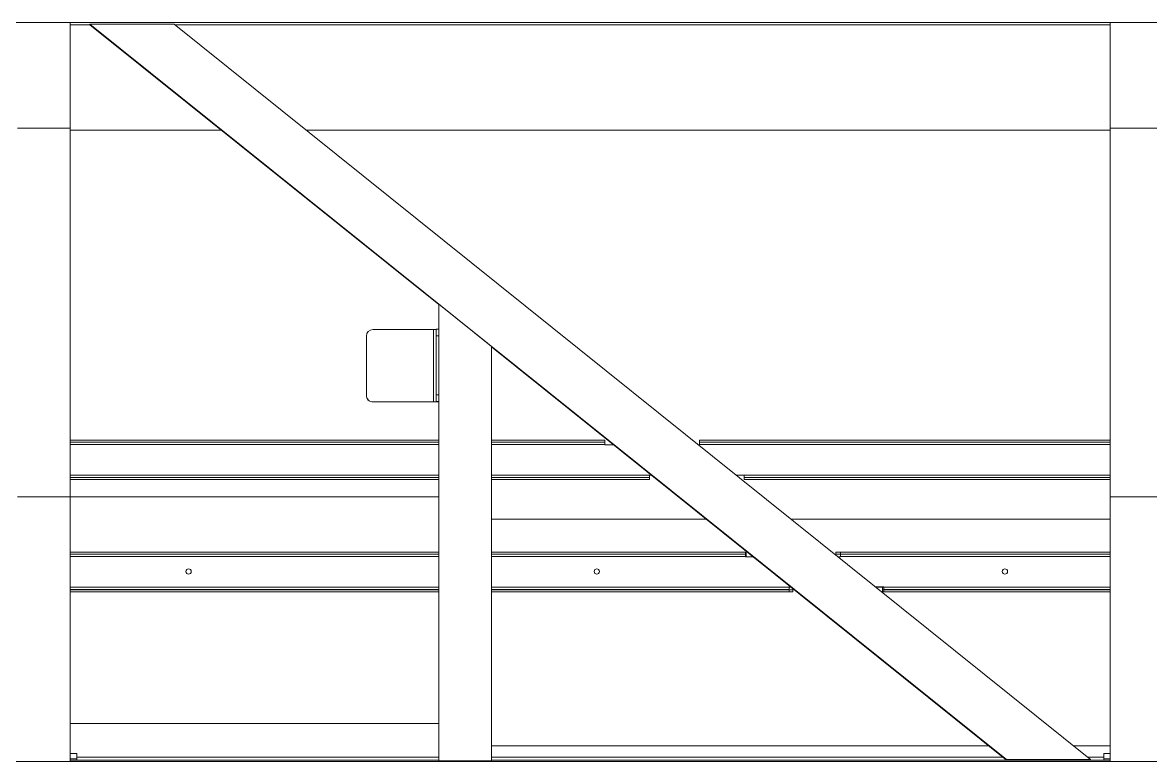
# Model space of a CAD drawing. Header units: millimetres. Extents: x -16985 to -606, y 2122 to 9380.
# Drawn here: x -10240 to -9383, y 5597 to 6158 of the extents above; entities that cross this region are included whole.
import ezdxf

# ---------------------------------------------------------------- set-up
doc = ezdxf.new("R2010")
doc.units = ezdxf.units.MM
doc.linetypes.add('K5LT32768', pattern=[0])
doc.linetypes.add('K5LT_THIN', pattern=[0])

msp = doc.modelspace()

# ---------------------------------------------------------------- linework, layer by layer
at = {"color": 7, "linetype": 'K5LT_THIN', "lineweight": 18}
for p, q in [((-11573.55, 6158.27), (-8333.55, 6158.27)), ((-10203.55, 6158.27), (-10243.55, 6158.27)), ((-10203.55, 6078.19), (-10203.55, 6158.27)), ((-10203.55, 6156.52), (-10188.42, 6156.52)), ((-9492.48, 5598.69), (-10188.55, 6157.02)), ((-10188.55, 6157.02), (-10124.63, 6157.02)), ((-10188.55, 6156.62), (-10188.55, 6157.02)), ((-9923.55, 5944.06), (-10188.55, 6156.62)), ((-10124.63, 6157.02), (-9428.55, 5598.69)), ((-10124, 6156.52), (-9413.55, 6156.52)), ((-9373.55, 6158.27), (-9413.55, 6158.27)), ((-9413.55, 6078.19), (-9413.55, 6158.27)), ((-10203.55, 6078.19), (-10243.55, 6078.19)), ((-10203.55, 5798.19), (-10203.55, 6078.19)), ((-9373.55, 6078.19), (-9413.55, 6078.19)), ((-9413.55, 5798.19), (-9413.55, 6078.19)), ((-9923.55, 5944.39), (-9923.55, 5597.7)), ((-9923.55, 5944.39), (-9883.55, 5912.29)), ((-9978.55, 5875.21), (-9978.55, 5920.21)), ((-9927.55, 5925.21), (-9973.55, 5925.21)), ((-9927.55, 5870.21), (-9927.55, 5925.21)), ((-9925.55, 5925.41), (-9923.55, 5925.41)), ((-9925.55, 5920.49), (-9925.55, 5925.41)), ((-9923.55, 5920.49), (-9925.55, 5920.49)), ((-9925.55, 5875.49), (-9925.55, 5920.49)), ((-9883.55, 5912.29), (-9883.55, 5597.7)), ((-9492.48, 5598.29), (-9883.55, 5911.98)), ((-9978.55, 5875.18), (-9978.55, 5875.21)), ((-9973.55, 5870.21), (-9973.55, 5870.18)), ((-9927.55, 5870.21), (-9973.55, 5870.21)), ((-9927.55, 5870.18), (-9973.55, 5870.18)), ((-9925.55, 5875.49), (-9923.55, 5875.49)), ((-9925.55, 5870.42), (-9925.55, 5875.49)), ((-9923.55, 5870.42), (-9925.55, 5870.42)), ((-9925.55, 5870.42), (-9925.55, 5870.24)), ((-9923.55, 5841.26), (-10203.55, 5841.26)), ((-9923.55, 5839.76), (-10203.55, 5839.76)), ((-9923.55, 5839.7), (-10203.55, 5839.7)), ((-9923.55, 5837.79), (-10203.55, 5837.79)), ((-9797.55, 5841.26), (-9883.55, 5841.26)), ((-9797.55, 5839.76), (-9883.55, 5839.76)), ((-9797.55, 5839.7), (-9883.55, 5839.7)), ((-9797.55, 5837.79), (-9883.55, 5837.79)), ((-9797.55, 5841.26), (-9797.55, 5839.76)), ((-9797.55, 5839.7), (-9797.55, 5839.76)), ((-9797.55, 5837.79), (-9797.55, 5839.7)), ((-9797.55, 5837.69), (-9797.55, 5837.79)), ((-9790.94, 5837.69), (-9797.55, 5837.69)), ((-9725.55, 5837.69), (-9726.52, 5837.69)), ((-9413.55, 5841.26), (-9725.55, 5841.26)), ((-9725.55, 5839.76), (-9725.55, 5841.26)), ((-9413.55, 5839.76), (-9725.55, 5839.76)), ((-9725.55, 5839.76), (-9725.55, 5839.7)), ((-9413.55, 5839.7), (-9725.55, 5839.7)), ((-9725.55, 5839.7), (-9725.55, 5837.79)), ((-9413.55, 5837.79), (-9725.55, 5837.79)), ((-9725.55, 5837.79), (-9725.55, 5837.69)), ((-9923.55, 5814.59), (-10203.55, 5814.59)), ((-9923.55, 5812.76), (-10203.55, 5812.76)), ((-9923.55, 5811.26), (-10203.55, 5811.26)), ((-9923.55, 5811.2), (-10203.55, 5811.2)), ((-9763.55, 5814.59), (-9883.55, 5814.59)), ((-9763.55, 5812.76), (-9883.55, 5812.76)), ((-9763.55, 5811.26), (-9883.55, 5811.26)), ((-9763.55, 5811.2), (-9883.55, 5811.2)), ((-9763.55, 5814.69), (-9762.27, 5814.69)), ((-9763.55, 5814.59), (-9763.55, 5814.69)), ((-9762.26, 5814.69), (-9763.55, 5814.69)), ((-9763.55, 5812.76), (-9763.55, 5814.59)), ((-9763.55, 5812.76), (-9763.55, 5811.26)), ((-9763.55, 5811.2), (-9763.55, 5811.26)), ((-9697.85, 5814.69), (-9691.55, 5814.69)), ((-9691.55, 5814.69), (-9697.84, 5814.69)), ((-9691.55, 5814.69), (-9691.55, 5814.59)), ((-9413.55, 5814.59), (-9691.55, 5814.59)), ((-9691.55, 5814.59), (-9691.55, 5812.76)), ((-9413.55, 5812.76), (-9691.55, 5812.76)), ((-9691.55, 5811.26), (-9691.55, 5812.76)), ((-9413.55, 5811.26), (-9691.55, 5811.26)), ((-9691.55, 5811.2), (-9691.55, 5811.26)), ((-9413.55, 5811.2), (-9691.55, 5811.2)), ((-10203.55, 5798.19), (-10243.55, 5798.19)), ((-10203.55, 5597.21), (-10203.55, 5798.19)), ((-9373.55, 5798.19), (-9413.55, 5798.19)), ((-9413.55, 5597.21), (-9413.55, 5798.19)), ((-9923.55, 5756.17), (-10203.55, 5756.17)), ((-9923.55, 5756.09), (-10203.55, 5756.09)), ((-9923.55, 5754.59), (-10203.55, 5754.59)), ((-9924.55, 5754.5), (-10203.55, 5754.5)), ((-9923.55, 5752.78), (-10203.55, 5752.78)), ((-9924.55, 5754.5), (-9924.55, 5754.59)), ((-9924.55, 5754.5), (-9924.55, 5754.24)), ((-9690.55, 5756.17), (-9883.55, 5756.17)), ((-9690.55, 5756.09), (-9883.55, 5756.09)), ((-9690.55, 5754.59), (-9883.55, 5754.59)), ((-9690.05, 5754.5), (-9883.55, 5754.5)), ((-9690.55, 5752.78), (-9883.55, 5752.78)), ((-9690.55, 5756.17), (-9690.55, 5756.09)), ((-9690.55, 5756.09), (-9690.55, 5754.59)), ((-9690.05, 5756.07), (-9690.55, 5756.07)), ((-9690.05, 5756), (-9690.55, 5756)), ((-9690.55, 5752.78), (-9690.55, 5754.5)), ((-9690.55, 5752.68), (-9690.55, 5752.78)), ((-9684.95, 5752.68), (-9690.55, 5752.68)), ((-9690.05, 5756), (-9690.05, 5756.07)), ((-9690.05, 5754.5), (-9690.05, 5756)), ((-9690.05, 5754.5), (-9690.05, 5752.68)), ((-9690.05, 5752.68), (-9684.95, 5752.68)), ((-9622.05, 5756.07), (-9622.05, 5756)), ((-9618.55, 5756.07), (-9622.05, 5756.07)), ((-9622.05, 5756), (-9622.05, 5754.5)), ((-9618.55, 5756), (-9622.05, 5756)), ((-9414.55, 5754.5), (-9622.05, 5754.5)), ((-9622.05, 5753.9), (-9622.05, 5754.5)), ((-9618.55, 5752.68), (-9620.53, 5752.68)), ((-9413.55, 5756.17), (-9618.55, 5756.17)), ((-9618.55, 5756.17), (-9618.55, 5756.09)), ((-9413.55, 5756.09), (-9618.55, 5756.09)), ((-9618.55, 5754.59), (-9618.55, 5756.09)), ((-9413.55, 5754.59), (-9618.55, 5754.59)), ((-9618.55, 5754.5), (-9618.55, 5752.78)), ((-9413.55, 5752.78), (-9618.55, 5752.78)), ((-9618.55, 5752.78), (-9618.55, 5752.68)), ((-9414.55, 5754.5), (-9414.55, 5754.59)), ((-9414.55, 5754.5), (-9414.55, 5754.24)), ((-10115.55, 5741.81), (-10115.55, 5741.43)), ((-10111.55, 5741.43), (-10111.55, 5741.81)), ((-9805.55, 5741.81), (-9805.55, 5741.43)), ((-9801.55, 5741.43), (-9801.55, 5741.81)), ((-9495.55, 5741.81), (-9495.55, 5741.43)), ((-9491.55, 5741.43), (-9491.55, 5741.81)), ((-9923.55, 5729.58), (-10203.55, 5729.58)), ((-9923.55, 5727.67), (-10203.55, 5727.67)), ((-9923.55, 5727.59), (-10203.55, 5727.59)), ((-9923.55, 5726.09), (-10203.55, 5726.09)), ((-9924.55, 5726), (-10203.55, 5726)), ((-9924.55, 5726), (-9924.55, 5726.09)), ((-9657.55, 5729.58), (-9883.55, 5729.58)), ((-9657.55, 5727.67), (-9883.55, 5727.67)), ((-9657.55, 5727.59), (-9883.55, 5727.59)), ((-9657.55, 5726.09), (-9883.55, 5726.09)), ((-9654.55, 5726), (-9883.55, 5726)), ((-9657.55, 5729.68), (-9656.28, 5729.68)), ((-9657.55, 5729.58), (-9657.55, 5729.68)), ((-9657.55, 5727.67), (-9657.55, 5729.58)), ((-9657.55, 5727.59), (-9657.55, 5727.67)), ((-9657.55, 5727.59), (-9657.55, 5726.09)), ((-9654.55, 5727.5), (-9657.55, 5727.5)), ((-9654.55, 5728.29), (-9654.55, 5727.57)), ((-9654.55, 5727.57), (-9654.55, 5727.5)), ((-9654.55, 5726), (-9654.55, 5727.5)), ((-9591.86, 5729.68), (-9585.55, 5729.68)), ((-9586.55, 5729.48), (-9591.61, 5729.48)), ((-9586.55, 5727.57), (-9586.55, 5729.48)), ((-9586.55, 5727.5), (-9586.55, 5727.57)), ((-9585.55, 5727.5), (-9586.55, 5727.5)), ((-9586.55, 5727.5), (-9586.55, 5726)), ((-9414.55, 5726), (-9586.55, 5726)), ((-9585.55, 5729.68), (-9585.55, 5729.58)), ((-9413.55, 5729.58), (-9585.55, 5729.58)), ((-9585.55, 5729.58), (-9585.55, 5727.67)), ((-9585.55, 5727.67), (-9585.55, 5727.59)), ((-9413.55, 5727.67), (-9585.55, 5727.67)), ((-9413.55, 5727.59), (-9585.55, 5727.59)), ((-9585.55, 5726.09), (-9585.55, 5727.59)), ((-9413.55, 5726.09), (-9585.55, 5726.09)), ((-9414.55, 5726), (-9414.55, 5726.09)), ((-10198.55, 5603.19), (-10203.55, 5603.19)), ((-10198.55, 5600.56), (-10198.55, 5603.19)), ((-9413.55, 5603.19), (-9418.55, 5603.19)), ((-9418.55, 5603.19), (-9418.55, 5600.56)), ((-11573.55, 5597.21), (-8333.55, 5597.21)), ((-10203.55, 5597.21), (-10243.55, 5597.21)), ((-10198.55, 5599.19), (-10203.55, 5599.19)), ((-10203.55, 5598.19), (-9923.55, 5598.19)), ((-10198.55, 5598.19), (-10198.55, 5600.56)), ((-9923.55, 5597.7), (-9883.55, 5597.7)), ((-9883.55, 5598.19), (-9413.55, 5598.19)), ((-9492.48, 5598.29), (-9492.48, 5598.69)), ((-9428.55, 5598.69), (-9492.48, 5598.69)), ((-9428.55, 5598.29), (-9492.48, 5598.29)), ((-9489.28, 5598.32), (-9489.28, 5598.66)), ((-9431.75, 5598.66), (-9489.28, 5598.66)), ((-9431.75, 5598.32), (-9489.28, 5598.32)), ((-9432.18, 5598.66), (-9431.75, 5598.32)), ((-9431.75, 5598.32), (-9431.75, 5598.66)), ((-9428.55, 5598.29), (-9428.55, 5598.69)), ((-9418.55, 5600.56), (-9418.55, 5598.19)), ((-9413.55, 5599.19), (-9418.55, 5599.19)), ((-9373.55, 5597.21), (-9413.55, 5597.21))]:
    msp.add_line(p, q, dxfattribs=at)
at = {"color": 8, "linetype": 'K5LT32768', "lineweight": 15, "true_color": 0x808080}
for p, q in [((-10088.59, 6076.44), (-10203.55, 6076.44)), ((-9413.55, 6076.44), (-10024.17, 6076.44)), ((-9923.55, 5798.19), (-10203.55, 5798.19)), ((-9720.49, 5781.19), (-9883.55, 5781.19)), ((-9413.55, 5781.19), (-9656.08, 5781.19)), ((-9690.05, 5752.68), (-9690.55, 5752.68)), ((-9618.55, 5752.68), (-9620.54, 5752.68)), ((-9656.03, 5729.48), (-9657.55, 5729.48)), ((-9654.55, 5727.57), (-9657.55, 5727.57)), ((-9585.55, 5729.48), (-9586.55, 5729.48)), ((-9585.55, 5727.57), (-9586.55, 5727.57)), ((-9923.55, 5626), (-10203.55, 5626)), ((-9505.82, 5609), (-9883.55, 5609)), ((-9413.55, 5609), (-9441.41, 5609)), ((-10198.55, 5600.56), (-9923.55, 5600.56)), ((-9883.55, 5600.56), (-9495.31, 5600.56)), ((-9430.89, 5600.56), (-9418.55, 5600.56))]:
    msp.add_line(p, q, dxfattribs=at)
at = {"color": 7, "linetype": 'K5LT_THIN', "lineweight": 18}
for centre in [(-10113.55, 5741.43), (-9803.55, 5741.43), (-9493.55, 5741.43)]:
    msp.add_circle(centre, 2, dxfattribs=at)
for centre, radius, start, end in [((-9973.55, 5920.21), 5, 89.99649, 179.99649), ((-9927.05, 5957.19), 31.99, 269.10465, 272.68779), ((-9973.55, 5875.21), 5, 180.00351, 270.00351), ((-9973.55, 5875.18), 5, 180.00351, 270.00351), ((-9926.55, 5934.15), 63.98, 269.10465, 272.68779), ((-9927.05, 5902.2), 31.99, 269.10465, 272.68779)]:
    msp.add_arc(centre, radius, start, end, dxfattribs=at)

doc.saveas('drawing.dxf')
